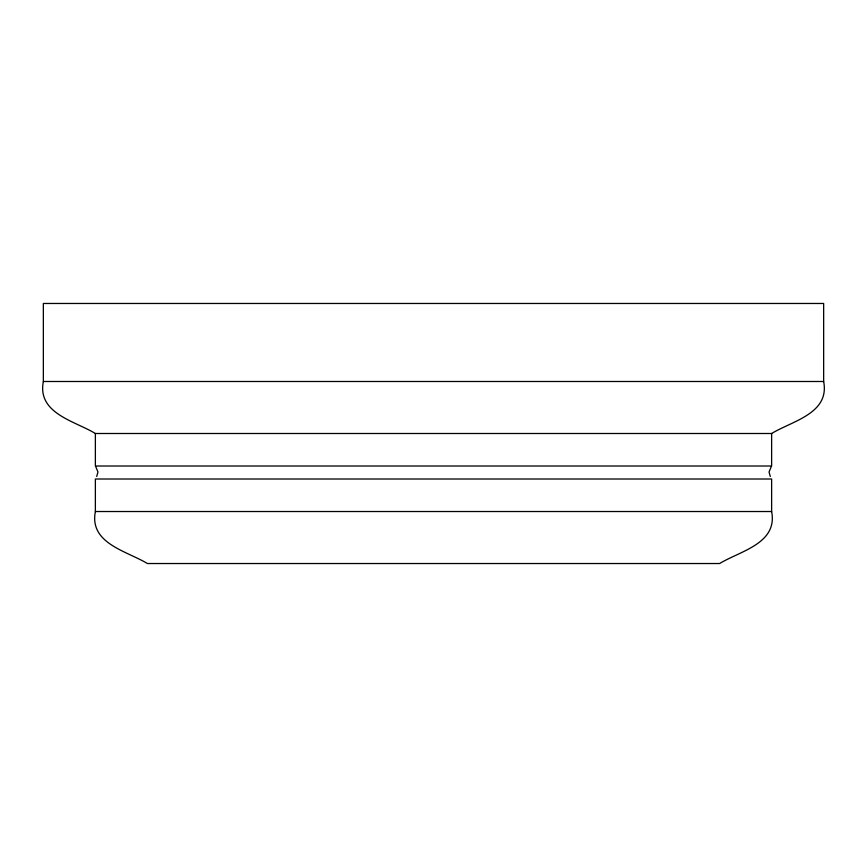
<?xml version="1.0" encoding="UTF-8"?>
<svg xmlns="http://www.w3.org/2000/svg" width="867" height="867" viewBox="0 0 867 867"><rect width="100%" height="100%" fill="white"/><g stroke="black" fill="none" stroke-linecap="round" stroke-linejoin="round"><path stroke-width="1.3" d="M771.63 511.519C777.937 543.533 740.093 551.033 719.61 563.528L147.39 563.528C126.907 551.033 89.063 543.533 95.37 511.519L95.37 479.007L771.63 479.007L771.63 511.519L95.37 511.519M823.65 381.491C829.957 413.505 792.113 420.994 771.63 433.5L95.37 433.5C74.887 420.994 37.043 413.505 43.35 381.491L43.35 303.472L823.65 303.472L823.65 381.491L43.35 381.491M96.703 476.482L97.96 472.016L95.869 466.934M771.131 466.934L769.04 472.016L770.297 476.482M771.63 433.5L771.63 466.012L95.37 466.012L95.37 433.5"/></g></svg>
